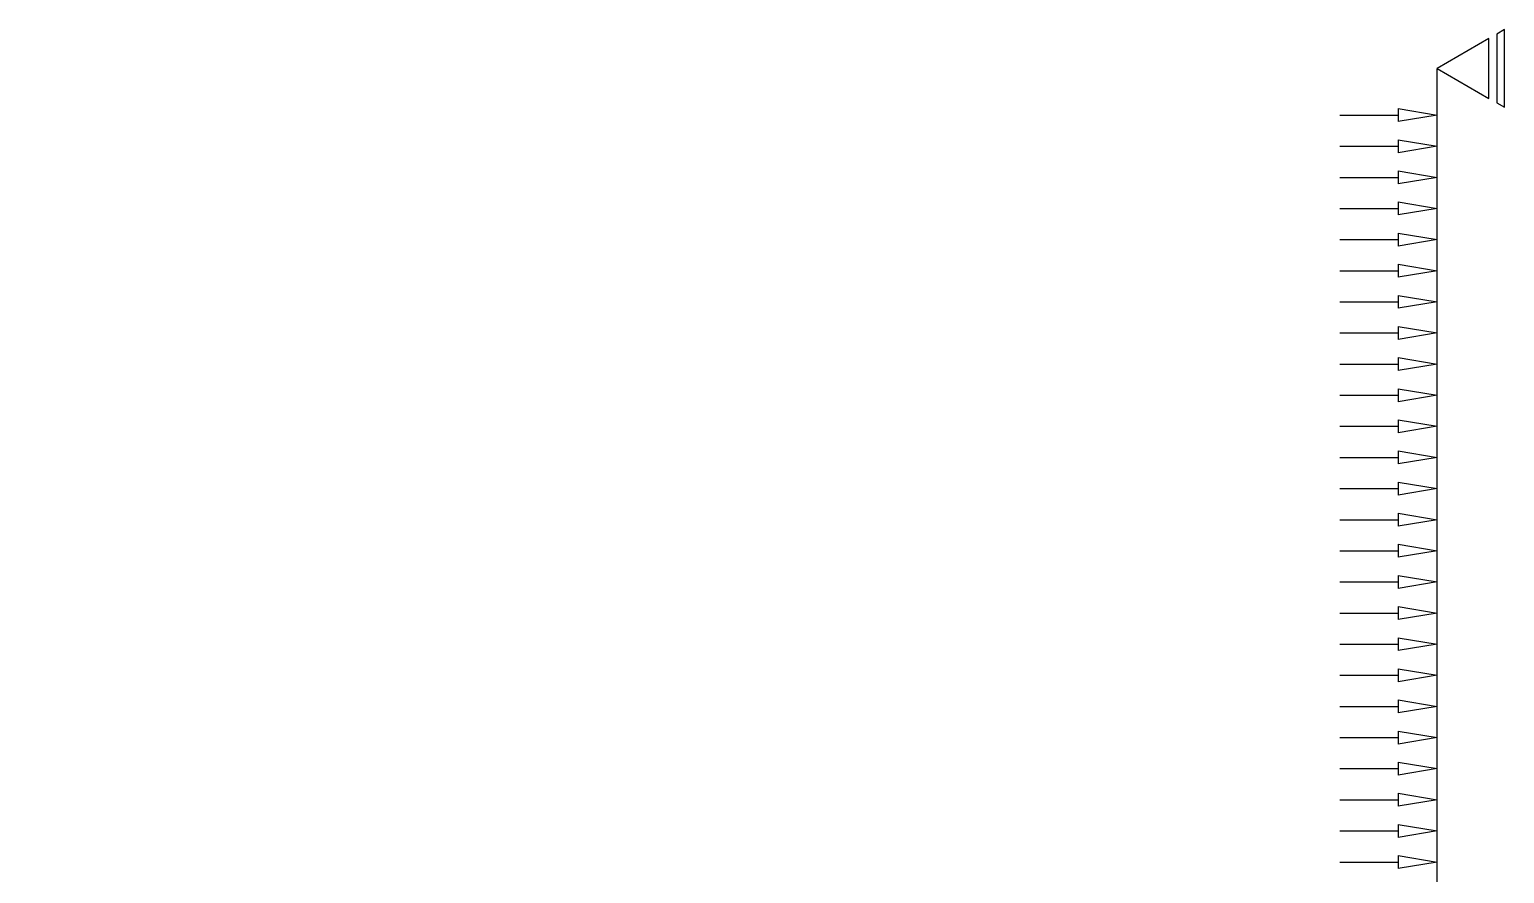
# Model space of a CAD drawing. Extents: x -212 to 3502, y -496 to 4155.
# Drawn here: x -181 to 8.7, y 4046.5 to 4155 of the extents above; entities that cross this region are included whole.
import ezdxf

# ---------------------------------------------------------------- set-up
doc = ezdxf.new("R2010")
doc.units = 0
doc.linetypes.add('DASHED', pattern=[0])
doc.layers.add('Analysis_layer', color=70, linetype='Continuous')
doc.styles.get("Standard").update_dxf_attribs({"font": 'arial.ttf'})

# ---------------------------------------------------------------- blocks, each defined once
blk = doc.blocks.new('*U12')
at = {"color": 0, "linetype": 'ByBlock', "lineweight": -2}
for p, q in [((-2.5, 2072.417), (0, 2072)), ((-2.5, 2072.417), (-2.5, 2071.583)), ((0, 2072), (-2.5, 2071.583)), ((-2.5, 2070.417), (0, 2070)), ((-2.5, 2070.417), (-2.5, 2069.583)), ((0, 2070), (-2.5, 2069.583)), ((-2.5, 2068.417), (0, 2068)), ((-2.5, 2068.417), (-2.5, 2067.583)), ((0, 2068), (-2.5, 2067.583)), ((-2.5, 2066.417), (0, 2066)), ((-2.5, 2066.417), (-2.5, 2065.583)), ((0, 2066), (-2.5, 2065.583)), ((-2.5, 2064.417), (0, 2064)), ((-2.5, 2064.417), (-2.5, 2063.583)), ((0, 2064), (-2.5, 2063.583)), ((-2.5, 2062.417), (0, 2062)), ((-2.5, 2062.417), (-2.5, 2061.583)), ((0, 2062), (-2.5, 2061.583)), ((-2.5, 2060.417), (0, 2060)), ((-2.5, 2060.417), (-2.5, 2059.583)), ((0, 2060), (-2.5, 2059.583)), ((-2.5, 2058.417), (0, 2058)), ((-2.5, 2058.417), (-2.5, 2057.583)), ((0, 2058), (-2.5, 2057.583)), ((-2.5, 2056.417), (0, 2056)), ((-2.5, 2056.417), (-2.5, 2055.583)), ((0, 2056), (-2.5, 2055.583)), ((-2.5, 2054.417), (0, 2054)), ((-2.5, 2054.417), (-2.5, 2053.583)), ((0, 2054), (-2.5, 2053.583)), ((-2.5, 2052.417), (0, 2052)), ((-2.5, 2052.417), (-2.5, 2051.583)), ((0, 2052), (-2.5, 2051.583)), ((-2.5, 2050.417), (0, 2050)), ((-2.5, 2050.417), (-2.5, 2049.583)), ((0, 2050), (-2.5, 2049.583)), ((-2.5, 2048.417), (0, 2048)), ((-2.5, 2048.417), (-2.5, 2047.583)), ((0, 2048), (-2.5, 2047.583)), ((-2.5, 2046.417), (0, 2046)), ((-2.5, 2046.417), (-2.5, 2045.583)), ((0, 2046), (-2.5, 2045.583)), ((-2.5, 2044.417), (0, 2044)), ((-2.5, 2044.417), (-2.5, 2043.583)), ((0, 2044), (-2.5, 2043.583)), ((-2.5, 2042.417), (0, 2042)), ((-2.5, 2042.417), (-2.5, 2041.583)), ((0, 2042), (-2.5, 2041.583)), ((-2.5, 2040.417), (0, 2040)), ((-2.5, 2040.417), (-2.5, 2039.583)), ((0, 2040), (-2.5, 2039.583)), ((-2.5, 2038.417), (0, 2038)), ((-2.5, 2038.417), (-2.5, 2037.583)), ((0, 2038), (-2.5, 2037.583)), ((-2.5, 2036.417), (0, 2036)), ((-2.5, 2036.417), (-2.5, 2035.583)), ((0, 2036), (-2.5, 2035.583)), ((-2.5, 2034.417), (0, 2034)), ((-2.5, 2034.417), (-2.5, 2033.583)), ((0, 2034), (-2.5, 2033.583)), ((-2.5, 2032.417), (0, 2032)), ((-2.5, 2032.417), (-2.5, 2031.583)), ((0, 2032), (-2.5, 2031.583)), ((-2.5, 2030.417), (0, 2030)), ((-2.5, 2030.417), (-2.5, 2029.583)), ((0, 2030), (-2.5, 2029.583)), ((-2.5, 2028.417), (0, 2028)), ((-2.5, 2028.417), (-2.5, 2027.583)), ((0, 2028), (-2.5, 2027.583)), ((-2.5, 2026.417), (0, 2026)), ((-2.5, 2026.417), (-2.5, 2025.583)), ((0, 2026), (-2.5, 2025.583)), ((-2.5, 2024.417), (0, 2024)), ((-2.5, 2024.417), (-2.5, 2023.583)), ((0, 2024), (-2.5, 2023.583))]:
    blk.add_line(p, q, dxfattribs=at)
for p, q in [((-6.25, 2072), (-2.5, 2072)), ((-6.25, 2070), (-2.5, 2070)), ((-6.25, 2068), (-2.5, 2068)), ((-6.25, 2066), (-2.5, 2066)), ((-6.25, 2064), (-2.5, 2064)), ((-6.25, 2062), (-2.5, 2062)), ((-6.25, 2060), (-2.5, 2060)), ((-6.25, 2058), (-2.5, 2058)), ((-6.25, 2056), (-2.5, 2056)), ((-6.25, 2054), (-2.5, 2054)), ((-6.25, 2052), (-2.5, 2052)), ((-6.25, 2050), (-2.5, 2050)), ((-6.25, 2048), (-2.5, 2048)), ((-6.25, 2046), (-2.5, 2046)), ((-6.25, 2044), (-2.5, 2044)), ((-6.25, 2042), (-2.5, 2042)), ((-6.25, 2040), (-2.5, 2040)), ((-6.25, 2038), (-2.5, 2038)), ((-6.25, 2036), (-2.5, 2036)), ((-6.25, 2034), (-2.5, 2034)), ((-6.25, 2032), (-2.5, 2032)), ((-6.25, 2030), (-2.5, 2030)), ((-6.25, 2028), (-2.5, 2028)), ((-6.25, 2026), (-2.5, 2026)), ((-6.25, 2024), (-2.5, 2024))]:
    blk.add_line(p, q)
at = {"layer": 'Defpoints'}
blk.add_line((0, 0), (0, 2075), dxfattribs=at)
blk.add_attdef('q-force', (-12.5, 0), '', height=2.5)
blk = doc.blocks.new('support_roll')
for points in [[(1.923, -3.33), (0, 0), (-1.923, -3.33)], [(-2.211, -3.83), (-2.5, -4.33), (2.5, -4.33), (2.211, -3.83)]]:
    blk.add_lwpolyline(points, close=True)

msp = doc.modelspace()

# ---------------------------------------------------------------- linework, layer by layer
at = {"layer": 'Analysis_layer'}
msp.add_lwpolyline([(0, 0), (0, 2075), (0, 4150)], dxfattribs=at)
at = {"layer": 'output_layer', "color": 1, "linetype": 'DASHED'}
msp.add_line((0, 4150), (0, 4150), dxfattribs=at)

# ---------------------------------------------------------------- block references
at = {"layer": 'Analysis_layer', "xscale": 2, "yscale": 2, "zscale": 2, "rotation": 90}
msp.add_blockref('support_roll', (0, 4150), dxfattribs=at)
at = {"layer": 'Analysis_layer', "xscale": 2, "yscale": 2, "zscale": 2}
msp.add_blockref('*U12', (0, 0), dxfattribs=at)

doc.saveas('drawing.dxf')
